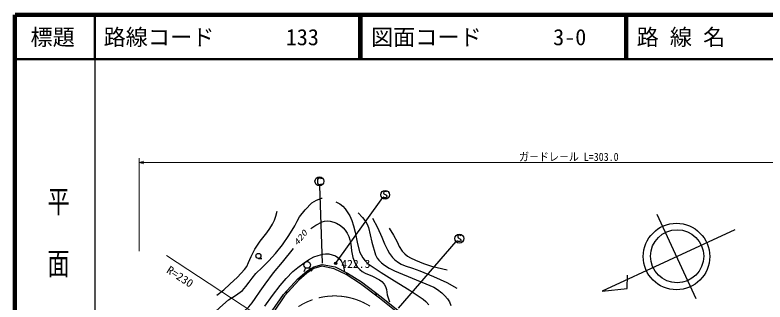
# Model space of a CAD drawing. Units: millimetres, scale not verified. Extents: x 40000 to 680000, y 20000 to 380000.
# Drawn here: x 40000 to 209358, y 315183 to 380000 of the extents above; entities that cross this region are included whole.
import ezdxf
from ezdxf.enums import TextEntityAlignment as Align

# ---------------------------------------------------------------- set-up
doc = ezdxf.new("R2010")
doc.units = ezdxf.units.MM
doc.header["$LTSCALE"] = 1000
doc.linetypes.add('CHAIN', pattern=[18.5, 12, -1.5, 3.5, -1.5])
for name, color, linetype, lineweight in [('M-BGD', 7, 'Continuous', 25), ('M-BGD-EXST', 7, 'Continuous', 25), ('M-BMK', 2, 'CHAIN', 13), ('M-BMK-SRVR', 3, 'Continuous', 25), ('M-STR-HTXT', 7, 'Continuous', 13), ('M-TTL', 2, 'Continuous', 140), ('M-TTL-BAND', 7, 'Continuous', 25), ('M-TTL-LINE', 7, 'Continuous', 50), ('M-TTL-TXT', 7, 'Continuous', 25)]:
    doc.layers.add(name, color=color, linetype=linetype, lineweight=lineweight)
doc.styles.add('@ＭＳ ゴシック', font='')
doc.styles.add('ＭＳ ゴシック', font='')
doc.styles.get('@ＭＳ ゴシック').set_extended_font_data('@MS Gothic')
doc.styles.get('ＭＳ ゴシック').set_extended_font_data('MS Gothic')

msp = doc.modelspace()

# ---------------------------------------------------------------- linework, layer by layer
at = {"layer": 'M-BGD'}
for p, q in [((94959, 325004), (95709, 325004)), ((107490, 323163), (109343, 323657)), ((109343, 323657), (112308, 323163)), ((103846, 320383), (105884, 322174)), ((105625, 322873), (105186, 321975)), ((107446, 322726), (105865, 321704)), ((105884, 322174), (107490, 323163)), ((106424, 322963), (107050, 322183)), ((109259, 323284), (107446, 322726)), ((112094, 322680), (109259, 323284)), ((114791, 321378), (112094, 322680)), ((112308, 323163), (115087, 321680)), ((100635, 316863), (103846, 320383)), ((105865, 321704), (104099, 320077)), ((117998, 319286), (114791, 321378)), ((115087, 321680), (118237, 319704)), ((104099, 320077), (100891, 316590)), ((122275, 316079), (117998, 319286)), ((118237, 319704), (122684, 316369)), ((98041, 313157), (100635, 316863)), ((100891, 316590), (98381, 312918)), ((126087, 313011), (122275, 316079)), ((122684, 316369), (126488, 313281))]:
    msp.add_line(p, q, dxfattribs=at)
for points in [[(80147, 309706), (82211, 310852), (84186, 312067), (86239, 313970), (88222, 315666), (89822, 316670), (91399, 317817), (92148, 318672), (92853, 319644), (93526, 320595), (94372, 321590), (95845, 322946), (97332, 324462), (98826, 326148), (100420, 328126), (101820, 330171), (103181, 332380), (103687, 333473), (104231, 334419), (105535, 335986), (106998, 337563), (108059, 338144), (109258, 338669), (109364, 338714)], [(112435, 337786), (113329, 337318), (114035, 336803), (114572, 336215), (115039, 335553), (115579, 334662), (116096, 333584), (116452, 332416), (116786, 330929), (117242, 328710), (117811, 326549), (118135, 325816), (118559, 325122), (119067, 324499), (119777, 323832), (122700, 321862), (125694, 319964), (129019, 317905), (132145, 315834), (132782, 315264), (133440, 314510)], [(85549, 316735), (87133, 317961), (88549, 319182), (90207, 320756), (91858, 322511), (92313, 323201), (92755, 324098), (93322, 325481), (94121, 327085), (95397, 328918), (96831, 330794), (97546, 331758), (98177, 332783), (98601, 333690), (98897, 334564), (99188, 335724)], [(117511, 335290), (118460, 334261), (119235, 333272), (119516, 332774), (119793, 332027), (120580, 328732), (121401, 325814), (121779, 325107), (122155, 324615), (122731, 324057), (123470, 323496), (124490, 322859), (125701, 322238), (134570, 318529), (135417, 318007), (136366, 317271), (137077, 316612), (137676, 315890), (138083, 315197), (138388, 314422)], [(120753, 334143), (121860, 332014), (122867, 329850), (123441, 328356), (124084, 326961), (124549, 326167), (125270, 325206), (125778, 324695), (126577, 324085), (127194, 323736), (128119, 323359), (129753, 322840), (131435, 322193), (134500, 320944), (137519, 319587), (139777, 318276)], [(106818, 331748), (107937, 332506), (109355, 333304), (109917, 333476), (110595, 333530), (111190, 333456), (111979, 333229), (112603, 332961), (113472, 332439), (114086, 331923), (114579, 331369), (115028, 330694), (115382, 329969), (115638, 329206), (115821, 328313), (116010, 326726), (116295, 325221), (116553, 324461), (116964, 323614), (117301, 323108), (117840, 322518), (118385, 322092), (119075, 321696), (120728, 321017), (122340, 320221), (122843, 319810), (123364, 319185), (123651, 318654), (123853, 317998), (124065, 316812), (124400, 315676), (124576, 315214)], [(124507, 331840), (125453, 330309), (126283, 328766), (126772, 327744), (127443, 326648), (127994, 326067), (128628, 325567), (129332, 325135), (130416, 324619), (132244, 323904), (134082, 323297), (137559, 322413)], [(72226, 300632), (81166, 304235), (82318, 304818), (83520, 305548), (84133, 306035), (84830, 306747), (85759, 307818), (86894, 308946), (88578, 310458), (90521, 312054), (91627, 312986), (92777, 314103), (93541, 315004), (94234, 315981), (95327, 317660), (96473, 319238), (98390, 321735), (100409, 324202), (102888, 327297)], [(96404, 314242), (98153, 316681), (99889, 318915), (101238, 320467), (102770, 322047), (103886, 322991), (105279, 324020), (106279, 324686), (107499, 325352), (108432, 325709), (109481, 325976), (110078, 326052), (110874, 326035), (111654, 325860), (112358, 325573), (112878, 325262), (113334, 324871), (113648, 324479), (114015, 323760), (114226, 322989), (114334, 322196), (114347, 322069)]]:
    msp.add_lwpolyline(points, dxfattribs=at)
for centre, radius in [((94959, 325574), 570), ((105955, 323547), 750), ((112427, 323896), 250), ((112427, 323896), 150), ((112427, 323896), 50), ((107240, 322772), 150), ((107240, 322772), 90), ((107240, 322772), 30), ((114929, 321467), 150), ((114929, 321467), 90), ((114929, 321467), 30), ((101368, 317330), 150), ((101368, 317330), 90), ((101368, 317330), 30), ((121483, 316860), 150), ((121483, 316860), 90), ((121483, 316860), 30)]:
    msp.add_circle(centre, radius, dxfattribs=at)
at = {"layer": 'M-BGD-EXST'}
for p, q in [((108423, 343040), (108303, 342880)), ((108303, 342880), (108303, 342000)), ((108583, 343160), (108423, 343040)), ((108943, 343160), (108583, 343160)), ((109103, 343040), (108943, 343160)), ((109183, 342920), (109103, 343040)), ((108303, 342000), (108423, 341840)), ((108423, 341840), (108583, 341720)), ((108583, 341720), (108943, 341720)), ((108743, 341425), (109377, 323920)), ((108943, 341720), (109103, 341800)), ((109103, 341800), (109183, 341920)), ((122950, 338761), (112168, 323666)), ((123184, 338835), (123104, 338955)), ((123424, 338715), (123184, 338835)), ((123264, 340035), (123224, 339795)), ((123224, 339795), (123304, 339595)), ((123504, 340155), (123264, 340035)), ((123304, 339595), (123864, 339275)), ((123664, 340155), (123504, 340155)), ((123824, 340115), (123664, 340155)), ((123904, 338835), (123704, 338715)), ((123904, 340035), (123824, 340115)), ((123864, 339275), (123944, 339075)), ((123944, 339075), (123904, 338835)), ((123704, 338715), (123424, 338715)), ((140249, 330261), (140009, 330141)), ((140409, 330261), (140249, 330261)), ((140569, 330221), (140409, 330261)), ((139568, 328867), (126502, 313772)), ((139929, 328941), (139849, 329061)), ((140169, 328821), (139929, 328941)), ((140009, 330141), (139969, 329901)), ((139969, 329901), (140049, 329701)), ((140049, 329701), (140609, 329381)), ((140449, 328821), (140169, 328821)), ((140649, 328941), (140449, 328821)), ((140649, 330141), (140569, 330221)), ((140609, 329381), (140689, 329181)), ((140689, 329181), (140649, 328941))]:
    msp.add_line(p, q, dxfattribs=at)
for centre in [(108743, 342440), (123584, 339395), (140329, 329501)]:
    msp.add_circle(centre, 1000, dxfattribs=at)
at = {"layer": 'M-BMK'}
msp.add_arc((112162, 301547), 15000, 57.97998, 149.1124, dxfattribs=at)
at = {"layer": 'M-BMK-SRVR'}
for p, q in [((193810, 315892), (184971, 334941)), ((202544, 331519), (172582, 317618)), ((178215, 318240), (178307, 321240)), ((172582, 317618), (178215, 318240))]:
    msp.add_line(p, q, dxfattribs=at)
for centre, radius in [((189373, 325455), 7500), ((189519, 325513), 6000)]:
    msp.add_circle(centre, radius, dxfattribs=at)
at = {"layer": 'M-STR-HTXT'}
for p, q in [((68070, 326653), (68070, 347684)), ((68070, 346684), (69070, 346964)), ((69070, 346404), (68070, 346684)), ((68070, 346684), (258113, 346684)), ((74239, 325709), (99289, 309247))]:
    msp.add_line(p, q, dxfattribs=at)
at = {"layer": 'M-TTL'}
for p, q in [((40000, 380000), (40000, 20000)), ((680000, 380000), (40000, 380000))]:
    msp.add_line(p, q, dxfattribs=at)
at = {"layer": 'M-TTL-BAND'}
msp.add_line((58000, 370000), (58000, 20000), dxfattribs=at)
at = {"layer": 'M-TTL-LINE'}
for p, q in [((58000, 380000), (58000, 370000)), ((117750, 380000), (117750, 370000)), ((118250, 380000), (118250, 370000)), ((177750, 380000), (177750, 370000)), ((178250, 380000), (178250, 370000)), ((40000, 370000), (680000, 370000))]:
    msp.add_line(p, q, dxfattribs=at)

# ---------------------------------------------------------------- texts
at = {"layer": 'M-BGD', "style": 'ＭＳ ゴシック', "oblique": 15, "width": 1.4}
msp.add_text('420', height=1320, rotation=51.7, dxfattribs=at).set_placement((104096, 327577), align=Align.BOTTOM_LEFT)
at = {"layer": 'M-BGD', "style": 'ＭＳ ゴシック', "width": 1.05}
msp.add_text('422.3', height=1833, dxfattribs=at).set_placement((113686, 322338), align=Align.BOTTOM_LEFT)
at = {"layer": 'M-STR-HTXT', "style": 'ＭＳ ゴシック', "width": 0.9}
msp.add_text('ガ－ドレ－ル L=303.0', height=1833, dxfattribs=at).set_placement((153821, 346498), align=Align.BOTTOM_LEFT)
at = {"layer": 'M-STR-HTXT', "style": 'ＭＳ ゴシック', "width": 1.05}
msp.add_text('R=230', height=1833, rotation=326.9, dxfattribs=at).set_placement((73733, 321476), align=Align.BOTTOM_LEFT)
at = {"layer": 'M-TTL-BAND', "style": '@ＭＳ ゴシック', "width": 1.4}
msp.add_text('平  面  図', height=3666, rotation=270, dxfattribs=at).set_placement((49777, 306475), align=Align.MIDDLE_RIGHT)
at = {"layer": 'M-TTL-TXT', "style": 'ＭＳ ゴシック'}
msp.add_text('標題', height=3666, dxfattribs=at).set_placement((48500, 375000), align=Align.MIDDLE_CENTER)
for s, p in [('路線コード', (60000, 375000)), ('133', (101142, 375000)), ('図面コード', (120380, 375000)), ('3-0', (161521, 375000)), ('路 線 名', (180380, 375000))]:
    msp.add_text(s, height=3666, dxfattribs=at).set_placement(p, align=Align.MIDDLE_LEFT)

doc.saveas('drawing.dxf')
